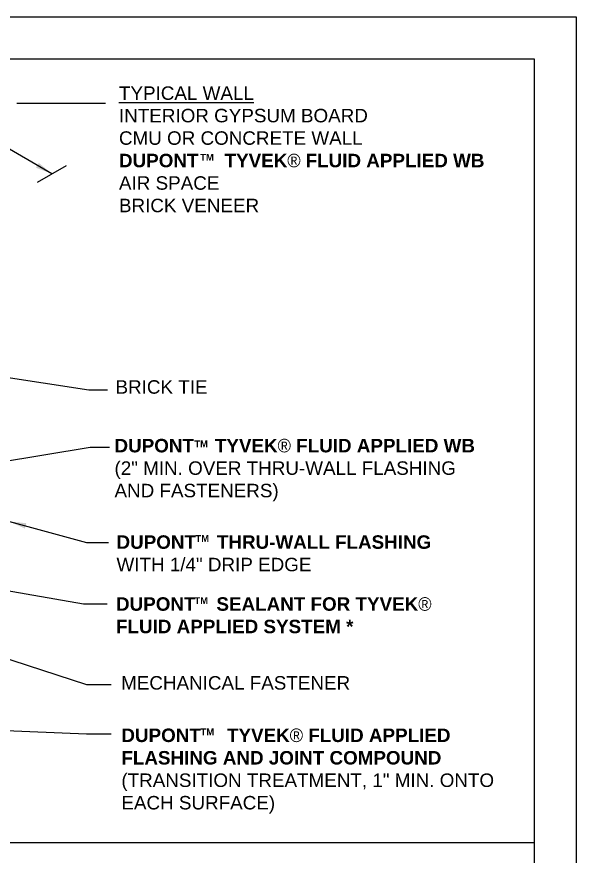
# Model space of a CAD drawing. Extents: x 329.6 to 380.6, y 59.2 to 125.2.
# Drawn here: x 360.65 to 380.58, y 95.27 to 125.16 of the extents above; entities that cross this region are included whole.
import ezdxf

# ---------------------------------------------------------------- set-up
doc = ezdxf.new("R2010")
doc.units = 0
doc.header["$LTSCALE"] = 1.5
doc.header["$MEASUREMENT"] = 0
doc.layers.add('8x11-ttb$0$B', color=5, linetype='CONTINUOUS')
doc.layers.add('TEXT', color=7, linetype='CONTINUOUS')
doc.layers.add('VIEWPORT', color=7, linetype='CONTINUOUS', plot=False)
doc.styles.add('DETAILS', font='sanss___.ttf', dxfattribs={"height": 1})
doc.dimstyles.new('TYVEKDETAILS', dxfattribs={"dimscale": 6, "dimtxt": 1.5, "dimasz": 0.1, "dimexe": 0.75, "dimexo": 0.75, "dimgap": 0.75, "dimtad": 0, "dimtih": 1, "dimtoh": 1, "dimdec": 4, "dimzin": 0, "dimdsep": 46, "dimlunit": 4, "dimtxsty": 'DETAILS', "dimcen": 0.0625, "dimadec": 0, "dimazin": 0, "dimtfac": 1, "dimtdec": 4, "dimtofl": 0, "dimtmove": 0, "dimatfit": 3, "dimfxl": 1, "dimfrac": 2, "dimtolj": 1, "dimtzin": 0, "dimarcsym": 0})

msp = doc.modelspace()

# ---------------------------------------------------------------- linework, layer by layer
at = {"layer": '8x11-ttb$0$B', "color": 7}
for p, q in [((331.077, 123.664), (379.077, 123.664)), ((379.077, 123.664), (379.077, 60.664)), ((379.077, 95.748), (331.077, 95.748))]:
    msp.add_line(p, q, dxfattribs=at)
at = {"layer": 'TEXT'}
for p, q in [((360.652, 122.085), (363.813, 122.085)), ((361.386, 119.274), (362.421, 119.871))]:
    msp.add_line(p, q, dxfattribs=at)
at = {"layer": 'VIEWPORT', "color": 1}
for p, q in [((329.577, 125.164), (380.577, 125.164)), ((380.577, 125.164), (380.577, 59.164))]:
    msp.add_line(p, q, dxfattribs=at)

# ---------------------------------------------------------------- texts
at = {"layer": 'TEXT', "attachment_point": 4, "style": 'DETAILS'}
for s, insert, char_height in [('{\\fArial|b0|i0|c0|p34;\\LTYPICAL WALL\\P}INTERIOR GYPSUM BOARD\\PCMU OR CONCRETE WALL\\P{\\fArial|b1|i0|c0|p34;DUPONT     TYVEK\\fSymbol|b0|i0|c2|p18;â \\fArial|b1|i0|c0|p34;FLUID APPLIED WB}\\P{\\fArial|b0|i0|c0|p34;AIR SPACE\\PBRICK VENEER}', (364.291, 120.442), 0.48), ('{\\fSansSerif|b1|i0|c2|p2;TM}', (367.185, 120.157), 0.24), ('{\\fSansSerif|b1|i0|c2|p2;DUPONT    TYVEK\\fSymbol|b0|i0|c2|p18;â\\fSansSerif|b1|i0|c2|p2; FLUID APPLIED WB} \\P(2" MIN. OVER THRU-WALL FLASHING\\PAND FASTENERS)', (364.132, 109.021), 0.48), ('{\\fSansSerif|b1|i0|c2|p2;TM}', (366.975, 109.957), 0.24), ('{\\fSansSerif|b1|i0|c2|p2;TM}', (367.016, 106.587), 0.24), ('{\\fSansSerif|b1|i0|c2|p2;TM}', (366.98, 104.374), 0.24), ('{\\fSansSerif|b1|i0|c2|p2;TM}', (367.199, 99.701), 0.24)]:
    msp.add_mtext(s, dxfattribs=dict(at, insert=insert, char_height=char_height))
at = {"layer": 'TEXT', "char_height": 0.48, "attachment_point": 4, "style": 'DETAILS'}
for s, insert, width in [('{\\fArial|b0|i0|c0|p34;BRICK\\A1;\\fSansSerif|b0|i0|c2|p2; TIE}', (364.168, 111.979), 11.67799), ('\\A1;{\\fSansSerif|b1|i0|c2|p2;DUPONT    THRU-WALL FLASHING} WITH 1/4" DRIP EDGE', (364.203, 106.056), 11.67799), ('{\\fSansSerif|b1|i0|c2|p2;DUPONT    SEALANT FOR TYVEK\\fSymbol|b0|i0|c2|p18;â \\fSansSerif|b1|i0|c2|p2;FLUID APPLIED SYSTEM *}', (364.186, 103.85), 11.67799), ('MECHANICAL FASTENER ', (364.367, 101.442), 12.20717), ('{\\fSansSerif|b1|i0|c2|p2;DUPONT     TYVEK\\fSymbol|b0|i0|c2|p18;â\\fSansSerif|b1|i0|c2|p2; FLUID APPLIED FLASHING AND JOINT COMPOUND} \\P(TRANSITION TREATMENT, 1" MIN. ONTO EACH SURFACE)', (364.377, 98.306), 14.52318)]:
    msp.add_mtext(s, dxfattribs=dict(at, insert=insert, width=width))

# ---------------------------------------------------------------- leaders
at = {"layer": 'TEXT'}
for points in [[(361.903, 119.573), (359.584, 120.923)], [(355.649, 113.029), (363.219, 111.884), (363.877, 111.884)], [(349.956, 107.637), (363.262, 109.839), (363.956, 109.839)], [(360.387, 107.193), (363.129, 106.449), (363.914, 106.449)], [(347.658, 106.958), (363.025, 104.255), (363.866, 104.255)], [(347.388, 106.482), (363.133, 101.387), (364.016, 101.387)], [(345.807, 100.339), (363.133, 99.626), (364.016, 99.626)]]:
    msp.add_leader(points, dimstyle='TYVEKDETAILS', override={"dimfxl": 3}, dxfattribs=at)

doc.saveas('drawing.dxf')
